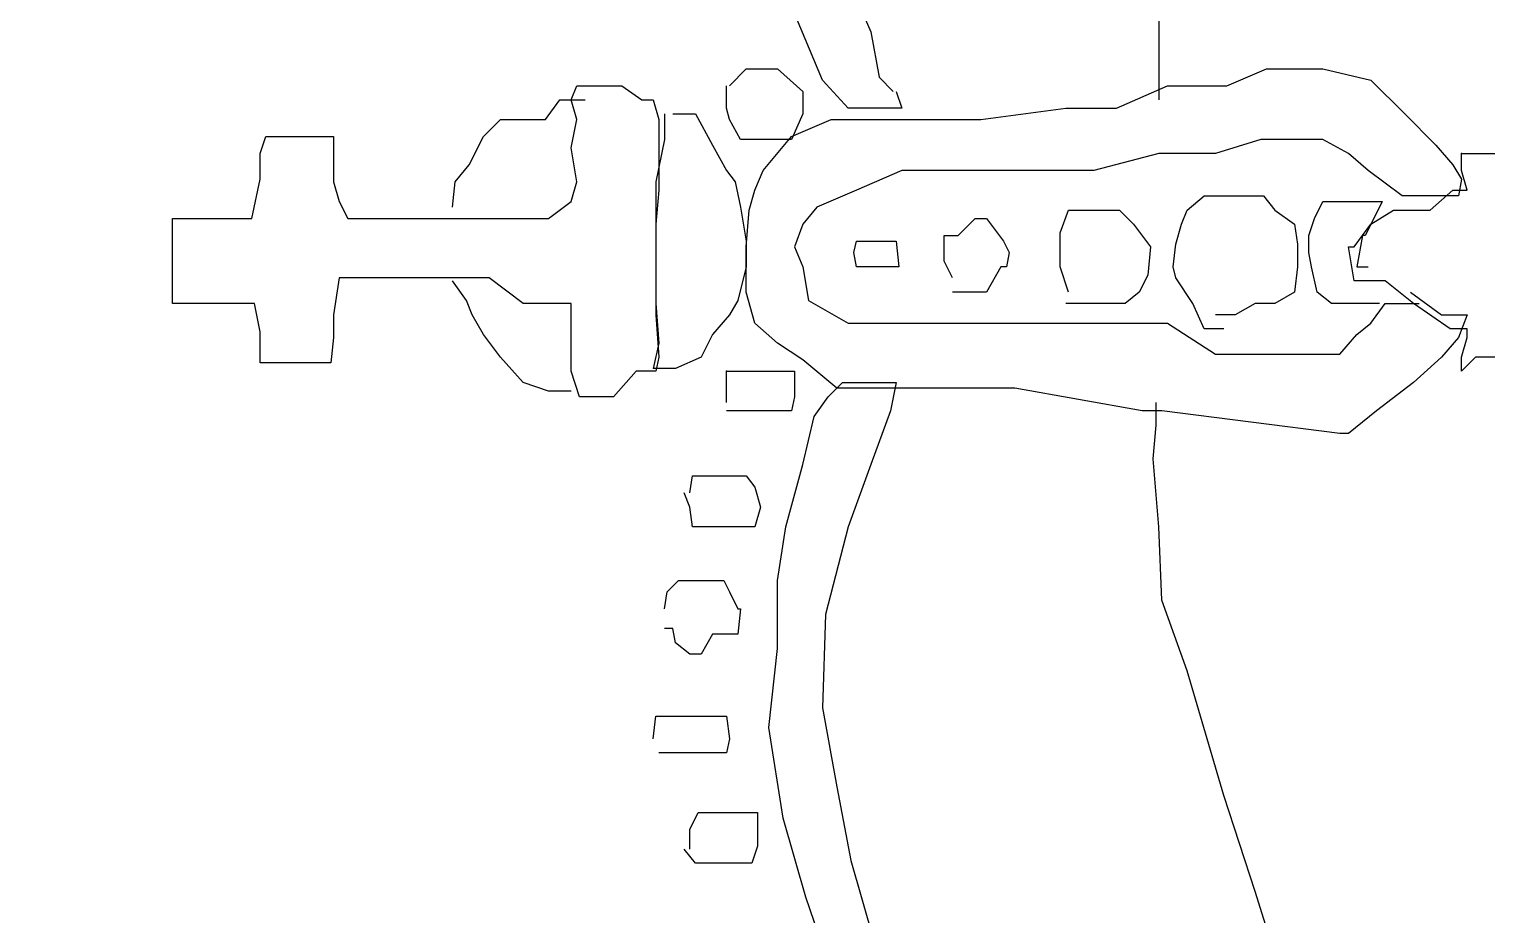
# Model space of a CAD drawing. Extents: x 747954 to 748544, y 4316381 to 4317408.
# Drawn here: x 747975.59 to 747980.75, y 4317239.84 to 4317242.97 of the extents above; entities that cross this region are included whole.
import ezdxf

# ---------------------------------------------------------------- set-up
doc = ezdxf.new("R2010")
doc.units = 0
doc.layers.get('0').update_dxf_attribs({"linetype": 'CONTINUOUS'})

msp = doc.modelspace()

# ---------------------------------------------------------------- linework, layer by layer
at = {"color": 0, "linetype": 'CONTINUOUS'}
for p, q in [((747978.4, 4317242.79), (747978.27, 4317243.1)), ((747978.4, 4317242.79), (747978.27, 4317243.1)), ((747978.51, 4317243.1), (747978.57, 4317242.96)), ((747978.51, 4317243.1), (747978.57, 4317242.96)), ((747979.59, 4317243.02), (747979.59, 4317242.87)), ((747979.59, 4317243.02), (747979.59, 4317242.87)), ((747978.57, 4317242.96), (747978.6, 4317242.8)), ((747978.57, 4317242.96), (747978.6, 4317242.8)), ((747979.59, 4317242.87), (747979.59, 4317242.72)), ((747979.59, 4317242.87), (747979.59, 4317242.72)), ((747978.07, 4317242.77), (747978.13, 4317242.83)), ((747978.07, 4317242.77), (747978.13, 4317242.83)), ((747978.13, 4317242.83), (747978.19, 4317242.83)), ((747978.13, 4317242.83), (747978.19, 4317242.83)), ((747978.19, 4317242.83), (747978.24, 4317242.83)), ((747978.19, 4317242.83), (747978.24, 4317242.83)), ((747978.24, 4317242.83), (747978.33, 4317242.75)), ((747978.24, 4317242.83), (747978.33, 4317242.75)), ((747978.49, 4317242.69), (747978.4, 4317242.79)), ((747978.49, 4317242.69), (747978.4, 4317242.79)), ((747978.6, 4317242.8), (747978.65, 4317242.75)), ((747978.6, 4317242.8), (747978.65, 4317242.75)), ((747979.83, 4317242.77), (747979.97, 4317242.83)), ((747979.83, 4317242.77), (747979.97, 4317242.83)), ((747979.97, 4317242.83), (747980.11, 4317242.83)), ((747979.97, 4317242.83), (747980.11, 4317242.83)), ((747980.11, 4317242.83), (747980.17, 4317242.83)), ((747980.11, 4317242.83), (747980.17, 4317242.83)), ((747980.17, 4317242.83), (747980.34, 4317242.79)), ((747980.17, 4317242.83), (747980.34, 4317242.79)), ((747980.34, 4317242.79), (747980.46, 4317242.67)), ((747980.34, 4317242.79), (747980.46, 4317242.67)), ((747977.51, 4317242.72), (747977.53, 4317242.77)), ((747977.51, 4317242.72), (747977.53, 4317242.77)), ((747977.53, 4317242.77), (747977.6, 4317242.77)), ((747977.53, 4317242.77), (747977.6, 4317242.77)), ((747977.6, 4317242.77), (747977.69, 4317242.77)), ((747977.6, 4317242.77), (747977.69, 4317242.77)), ((747977.69, 4317242.77), (747977.76, 4317242.72)), ((747977.69, 4317242.77), (747977.76, 4317242.72)), ((747978.06, 4317242.69), (747978.06, 4317242.77)), ((747978.06, 4317242.69), (747978.06, 4317242.77)), ((747978.33, 4317242.75), (747978.33, 4317242.67)), ((747978.33, 4317242.75), (747978.33, 4317242.67)), ((747978.66, 4317242.75), (747978.68, 4317242.69)), ((747978.66, 4317242.75), (747978.68, 4317242.69)), ((747979.44, 4317242.69), (747979.62, 4317242.77)), ((747979.44, 4317242.69), (747979.62, 4317242.77)), ((747979.62, 4317242.77), (747979.83, 4317242.77)), ((747979.62, 4317242.77), (747979.83, 4317242.77)), ((747977.42, 4317242.65), (747977.47, 4317242.72)), ((747977.42, 4317242.65), (747977.47, 4317242.72)), ((747977.47, 4317242.72), (747977.51, 4317242.72)), ((747977.47, 4317242.72), (747977.51, 4317242.72)), ((747977.51, 4317242.72), (747977.56, 4317242.72)), ((747977.53, 4317242.65), (747977.51, 4317242.72)), ((747977.51, 4317242.72), (747977.56, 4317242.72)), ((747977.53, 4317242.65), (747977.51, 4317242.72)), ((747977.76, 4317242.72), (747977.8, 4317242.72)), ((747977.76, 4317242.72), (747977.8, 4317242.72)), ((747977.8, 4317242.72), (747977.82, 4317242.65)), ((747977.8, 4317242.72), (747977.82, 4317242.65)), ((747978.07, 4317242.65), (747978.06, 4317242.69)), ((747978.07, 4317242.65), (747978.06, 4317242.69)), ((747978.55, 4317242.69), (747978.49, 4317242.69)), ((747978.55, 4317242.69), (747978.49, 4317242.69)), ((747978.64, 4317242.69), (747978.55, 4317242.69)), ((747978.64, 4317242.69), (747978.55, 4317242.69)), ((747978.68, 4317242.69), (747978.64, 4317242.69)), ((747978.68, 4317242.69), (747978.64, 4317242.69)), ((747978.96, 4317242.65), (747979.26, 4317242.69)), ((747978.96, 4317242.65), (747979.26, 4317242.69)), ((747979.26, 4317242.69), (747979.44, 4317242.69)), ((747979.26, 4317242.69), (747979.44, 4317242.69)), ((747977.2, 4317242.59), (747977.26, 4317242.65)), ((747977.2, 4317242.59), (747977.26, 4317242.65)), ((747977.26, 4317242.65), (747977.34, 4317242.65)), ((747977.26, 4317242.65), (747977.34, 4317242.65)), ((747977.34, 4317242.65), (747977.42, 4317242.65)), ((747977.34, 4317242.65), (747977.42, 4317242.65)), ((747977.51, 4317242.55), (747977.53, 4317242.65)), ((747977.51, 4317242.55), (747977.53, 4317242.65)), ((747977.82, 4317242.65), (747977.82, 4317242.56)), ((747977.82, 4317242.65), (747977.82, 4317242.56)), ((747977.84, 4317242.67), (747977.84, 4317242.58)), ((747977.84, 4317242.67), (747977.84, 4317242.58)), ((747977.87, 4317242.67), (747977.95, 4317242.67)), ((747977.87, 4317242.67), (747977.95, 4317242.67)), ((747977.95, 4317242.67), (747978.01, 4317242.56)), ((747977.95, 4317242.67), (747978.01, 4317242.56)), ((747978.11, 4317242.58), (747978.07, 4317242.65)), ((747978.11, 4317242.58), (747978.07, 4317242.65)), ((747978.33, 4317242.67), (747978.29, 4317242.58)), ((747978.33, 4317242.67), (747978.29, 4317242.58)), ((747978.29, 4317242.59), (747978.43, 4317242.65)), ((747978.29, 4317242.59), (747978.43, 4317242.65)), ((747978.43, 4317242.65), (747978.6, 4317242.65)), ((747978.43, 4317242.65), (747978.6, 4317242.65)), ((747978.6, 4317242.65), (747978.78, 4317242.65)), ((747978.6, 4317242.65), (747978.78, 4317242.65)), ((747978.78, 4317242.65), (747978.96, 4317242.65)), ((747978.78, 4317242.65), (747978.96, 4317242.65)), ((747980.46, 4317242.67), (747980.57, 4317242.56)), ((747980.46, 4317242.67), (747980.57, 4317242.56)), ((747976.41, 4317242.53), (747976.43, 4317242.59)), ((747976.41, 4317242.53), (747976.43, 4317242.59)), ((747976.43, 4317242.59), (747976.46, 4317242.59)), ((747976.43, 4317242.59), (747976.46, 4317242.59)), ((747976.46, 4317242.59), (747976.58, 4317242.59)), ((747976.46, 4317242.59), (747976.58, 4317242.59)), ((747976.58, 4317242.59), (747976.63, 4317242.59)), ((747976.58, 4317242.59), (747976.63, 4317242.59)), ((747976.63, 4317242.59), (747976.67, 4317242.59)), ((747976.63, 4317242.59), (747976.67, 4317242.59)), ((747976.67, 4317242.59), (747976.67, 4317242.49)), ((747976.67, 4317242.59), (747976.67, 4317242.49)), ((747977.15, 4317242.49), (747977.2, 4317242.59)), ((747977.15, 4317242.49), (747977.2, 4317242.59)), ((747977.84, 4317242.58), (747977.81, 4317242.43)), ((747977.84, 4317242.58), (747977.81, 4317242.43)), ((747978.16, 4317242.58), (747978.11, 4317242.58)), ((747978.16, 4317242.58), (747978.11, 4317242.58)), ((747978.24, 4317242.58), (747978.16, 4317242.58)), ((747978.24, 4317242.58), (747978.16, 4317242.58)), ((747978.19, 4317242.47), (747978.29, 4317242.59)), ((747978.19, 4317242.47), (747978.29, 4317242.59)), ((747978.29, 4317242.58), (747978.24, 4317242.58)), ((747978.29, 4317242.58), (747978.24, 4317242.58)), ((747979.95, 4317242.58), (747979.79, 4317242.53)), ((747979.95, 4317242.58), (747979.79, 4317242.53)), ((747980.09, 4317242.58), (747979.95, 4317242.58)), ((747980.09, 4317242.58), (747979.95, 4317242.58)), ((747980.17, 4317242.58), (747980.09, 4317242.58)), ((747980.17, 4317242.58), (747980.09, 4317242.58)), ((747980.26, 4317242.53), (747980.17, 4317242.58)), ((747980.26, 4317242.53), (747980.17, 4317242.58)), ((747976.41, 4317242.44), (747976.41, 4317242.53)), ((747976.41, 4317242.44), (747976.41, 4317242.53)), ((747977.53, 4317242.43), (747977.51, 4317242.55)), ((747977.53, 4317242.43), (747977.51, 4317242.55)), ((747977.82, 4317242.56), (747977.82, 4317242.4)), ((747977.82, 4317242.56), (747977.82, 4317242.4)), ((747978.01, 4317242.56), (747978.06, 4317242.47)), ((747978.01, 4317242.56), (747978.06, 4317242.47)), ((747979.59, 4317242.53), (747979.36, 4317242.47)), ((747979.59, 4317242.53), (747979.36, 4317242.47)), ((747979.79, 4317242.53), (747979.59, 4317242.53)), ((747979.79, 4317242.53), (747979.59, 4317242.53)), ((747980.33, 4317242.47), (747980.26, 4317242.53)), ((747980.33, 4317242.47), (747980.26, 4317242.53)), ((747980.57, 4317242.56), (747980.63, 4317242.49)), ((747980.57, 4317242.56), (747980.63, 4317242.49)), ((747980.66, 4317242.47), (747980.66, 4317242.53)), ((747980.66, 4317242.53), (747980.74, 4317242.53)), ((747980.66, 4317242.47), (747980.66, 4317242.53)), ((747980.66, 4317242.53), (747980.74, 4317242.53)), ((747980.74, 4317242.53), (747980.85, 4317242.53)), ((747980.74, 4317242.53), (747980.85, 4317242.53)), ((747976.67, 4317242.49), (747976.67, 4317242.43)), ((747976.67, 4317242.49), (747976.67, 4317242.43)), ((747977.1, 4317242.43), (747977.15, 4317242.49)), ((747977.1, 4317242.43), (747977.15, 4317242.49)), ((747980.63, 4317242.49), (747980.66, 4317242.44)), ((747980.63, 4317242.49), (747980.66, 4317242.44)), ((747976.38, 4317242.3), (747976.41, 4317242.44)), ((747976.38, 4317242.3), (747976.41, 4317242.44)), ((747976.67, 4317242.43), (747976.69, 4317242.36)), ((747976.67, 4317242.43), (747976.69, 4317242.36)), ((747977.09, 4317242.34), (747977.1, 4317242.43)), ((747977.09, 4317242.34), (747977.1, 4317242.43)), ((747977.51, 4317242.36), (747977.53, 4317242.43)), ((747977.51, 4317242.36), (747977.53, 4317242.43)), ((747977.81, 4317242.43), (747977.81, 4317242.2)), ((747977.81, 4317242.43), (747977.81, 4317242.2)), ((747978.06, 4317242.47), (747978.09, 4317242.43)), ((747978.06, 4317242.47), (747978.09, 4317242.43)), ((747978.09, 4317242.43), (747978.11, 4317242.34)), ((747978.09, 4317242.43), (747978.11, 4317242.34)), ((747978.16, 4317242.4), (747978.19, 4317242.47)), ((747978.16, 4317242.4), (747978.19, 4317242.47)), ((747978.68, 4317242.47), (747978.52, 4317242.4)), ((747978.68, 4317242.47), (747978.52, 4317242.4)), ((747978.9, 4317242.47), (747978.68, 4317242.47)), ((747978.9, 4317242.47), (747978.68, 4317242.47)), ((747979.16, 4317242.47), (747978.9, 4317242.47)), ((747979.16, 4317242.47), (747978.9, 4317242.47)), ((747979.36, 4317242.47), (747979.16, 4317242.47)), ((747979.36, 4317242.47), (747979.16, 4317242.47)), ((747980.45, 4317242.38), (747980.33, 4317242.47)), ((747980.45, 4317242.38), (747980.33, 4317242.47)), ((747980.66, 4317242.44), (747980.65, 4317242.38)), ((747980.66, 4317242.44), (747980.65, 4317242.38)), ((747980.68, 4317242.4), (747980.66, 4317242.47)), ((747980.68, 4317242.4), (747980.66, 4317242.47)), ((747977.82, 4317242.4), (747977.81, 4317242.28)), ((747977.82, 4317242.4), (747977.81, 4317242.28)), ((747978.14, 4317242.33), (747978.16, 4317242.4)), ((747978.14, 4317242.33), (747978.16, 4317242.4)), ((747978.52, 4317242.4), (747978.38, 4317242.34)), ((747978.52, 4317242.4), (747978.38, 4317242.34)), ((747979.69, 4317242.33), (747979.75, 4317242.38)), ((747979.69, 4317242.33), (747979.75, 4317242.38)), ((747979.75, 4317242.38), (747979.83, 4317242.38)), ((747979.75, 4317242.38), (747979.83, 4317242.38)), ((747979.83, 4317242.38), (747979.89, 4317242.38)), ((747979.83, 4317242.38), (747979.89, 4317242.38)), ((747979.89, 4317242.38), (747979.96, 4317242.38)), ((747979.89, 4317242.38), (747979.96, 4317242.38)), ((747979.96, 4317242.38), (747980, 4317242.33)), ((747979.96, 4317242.38), (747980, 4317242.33)), ((747980.52, 4317242.38), (747980.45, 4317242.38)), ((747980.52, 4317242.38), (747980.45, 4317242.38)), ((747980.58, 4317242.38), (747980.52, 4317242.38)), ((747980.58, 4317242.38), (747980.52, 4317242.38)), ((747980.55, 4317242.33), (747980.63, 4317242.4)), ((747980.55, 4317242.33), (747980.63, 4317242.4)), ((747980.65, 4317242.38), (747980.58, 4317242.38)), ((747980.65, 4317242.38), (747980.58, 4317242.38)), ((747980.63, 4317242.4), (747980.68, 4317242.4)), ((747980.63, 4317242.4), (747980.68, 4317242.4)), ((747976.69, 4317242.36), (747976.72, 4317242.3)), ((747976.69, 4317242.36), (747976.72, 4317242.3)), ((747977.43, 4317242.3), (747977.51, 4317242.36)), ((747977.43, 4317242.3), (747977.51, 4317242.36)), ((747978.11, 4317242.34), (747978.13, 4317242.22)), ((747978.11, 4317242.34), (747978.13, 4317242.22)), ((747978.13, 4317242.2), (747978.14, 4317242.33)), ((747978.13, 4317242.2), (747978.14, 4317242.33)), ((747978.38, 4317242.34), (747978.33, 4317242.28)), ((747978.38, 4317242.34), (747978.33, 4317242.28)), ((747979.24, 4317242.25), (747979.27, 4317242.33)), ((747979.24, 4317242.25), (747979.27, 4317242.33)), ((747979.27, 4317242.33), (747979.32, 4317242.33)), ((747979.27, 4317242.33), (747979.32, 4317242.33)), ((747979.32, 4317242.33), (747979.39, 4317242.33)), ((747979.32, 4317242.33), (747979.39, 4317242.33)), ((747979.39, 4317242.33), (747979.45, 4317242.33)), ((747979.39, 4317242.33), (747979.45, 4317242.33)), ((747979.45, 4317242.33), (747979.5, 4317242.28)), ((747979.45, 4317242.33), (747979.5, 4317242.28)), ((747979.67, 4317242.28), (747979.69, 4317242.33)), ((747979.67, 4317242.28), (747979.69, 4317242.33)), ((747980, 4317242.33), (747980.07, 4317242.28)), ((747980, 4317242.33), (747980.07, 4317242.28)), ((747980.14, 4317242.3), (747980.17, 4317242.36)), ((747980.14, 4317242.3), (747980.17, 4317242.36)), ((747980.17, 4317242.36), (747980.2, 4317242.36)), ((747980.17, 4317242.36), (747980.2, 4317242.36)), ((747980.2, 4317242.36), (747980.26, 4317242.36)), ((747980.2, 4317242.36), (747980.26, 4317242.36)), ((747980.26, 4317242.36), (747980.32, 4317242.36)), ((747980.26, 4317242.36), (747980.32, 4317242.36)), ((747980.32, 4317242.36), (747980.37, 4317242.36)), ((747980.32, 4317242.36), (747980.37, 4317242.36)), ((747980.34, 4317242.28), (747980.42, 4317242.33)), ((747980.34, 4317242.28), (747980.42, 4317242.33)), ((747980.38, 4317242.36), (747980.35, 4317242.3)), ((747980.38, 4317242.36), (747980.35, 4317242.3)), ((747980.37, 4317242.36), (747980.38, 4317242.36)), ((747980.37, 4317242.36), (747980.38, 4317242.36)), ((747980.42, 4317242.33), (747980.48, 4317242.33)), ((747980.42, 4317242.33), (747980.48, 4317242.33)), ((747980.48, 4317242.33), (747980.55, 4317242.33)), ((747980.48, 4317242.33), (747980.55, 4317242.33)), ((747976.1, 4317242.24), (747976.1, 4317242.3)), ((747976.1, 4317242.3), (747976.16, 4317242.3)), ((747976.1, 4317242.24), (747976.1, 4317242.3)), ((747976.1, 4317242.3), (747976.16, 4317242.3)), ((747976.16, 4317242.3), (747976.26, 4317242.3)), ((747976.16, 4317242.3), (747976.26, 4317242.3)), ((747976.26, 4317242.3), (747976.36, 4317242.3)), ((747976.26, 4317242.3), (747976.36, 4317242.3)), ((747976.36, 4317242.3), (747976.38, 4317242.3)), ((747976.36, 4317242.3), (747976.38, 4317242.3)), ((747976.72, 4317242.3), (747976.87, 4317242.3)), ((747976.72, 4317242.3), (747976.87, 4317242.3)), ((747976.87, 4317242.3), (747976.99, 4317242.3)), ((747976.87, 4317242.3), (747976.99, 4317242.3)), ((747976.99, 4317242.3), (747977.16, 4317242.3)), ((747976.99, 4317242.3), (747977.16, 4317242.3)), ((747977.16, 4317242.3), (747977.26, 4317242.3)), ((747977.16, 4317242.3), (747977.26, 4317242.3)), ((747977.26, 4317242.3), (747977.35, 4317242.3)), ((747977.26, 4317242.3), (747977.35, 4317242.3)), ((747977.35, 4317242.3), (747977.43, 4317242.3)), ((747977.35, 4317242.3), (747977.43, 4317242.3)), ((747977.81, 4317242.28), (747977.81, 4317242)), ((747977.81, 4317242.28), (747977.81, 4317242)), ((747978.33, 4317242.28), (747978.3, 4317242.2)), ((747978.33, 4317242.28), (747978.3, 4317242.2)), ((747978.88, 4317242.24), (747978.94, 4317242.3)), ((747978.88, 4317242.24), (747978.94, 4317242.3)), ((747978.94, 4317242.3), (747978.98, 4317242.3)), ((747978.94, 4317242.3), (747978.98, 4317242.3)), ((747978.98, 4317242.3), (747979.04, 4317242.22)), ((747978.98, 4317242.3), (747979.04, 4317242.22)), ((747979.5, 4317242.28), (747979.56, 4317242.2)), ((747979.5, 4317242.28), (747979.56, 4317242.2)), ((747979.65, 4317242.21), (747979.67, 4317242.28)), ((747979.65, 4317242.21), (747979.67, 4317242.28)), ((747980.07, 4317242.28), (747980.08, 4317242.21)), ((747980.07, 4317242.28), (747980.08, 4317242.21)), ((747980.12, 4317242.24), (747980.14, 4317242.3)), ((747980.12, 4317242.24), (747980.14, 4317242.3)), ((747980.28, 4317242.2), (747980.34, 4317242.28)), ((747980.28, 4317242.2), (747980.34, 4317242.28)), ((747980.35, 4317242.3), (747980.32, 4317242.24)), ((747980.35, 4317242.3), (747980.32, 4317242.24)), ((747976.1, 4317242), (747976.1, 4317242.24)), ((747976.1, 4317242), (747976.1, 4317242.24)), ((747978.13, 4317242.22), (747978.13, 4317242.13)), ((747978.13, 4317242.22), (747978.13, 4317242.13)), ((747978.51, 4317242.18), (747978.52, 4317242.22)), ((747978.51, 4317242.18), (747978.52, 4317242.22)), ((747978.52, 4317242.22), (747978.58, 4317242.22)), ((747978.52, 4317242.22), (747978.58, 4317242.22)), ((747978.58, 4317242.22), (747978.63, 4317242.22)), ((747978.58, 4317242.22), (747978.63, 4317242.22)), ((747978.63, 4317242.22), (747978.66, 4317242.22)), ((747978.63, 4317242.22), (747978.66, 4317242.22)), ((747978.66, 4317242.22), (747978.67, 4317242.13)), ((747978.66, 4317242.22), (747978.67, 4317242.13)), ((747978.83, 4317242.15), (747978.83, 4317242.24)), ((747978.83, 4317242.24), (747978.88, 4317242.24)), ((747978.83, 4317242.15), (747978.83, 4317242.24)), ((747978.83, 4317242.24), (747978.88, 4317242.24)), ((747979.04, 4317242.22), (747979.06, 4317242.18)), ((747979.04, 4317242.22), (747979.06, 4317242.18)), ((747979.24, 4317242.2), (747979.24, 4317242.25)), ((747979.24, 4317242.2), (747979.24, 4317242.25)), ((747980.12, 4317242.18), (747980.12, 4317242.24)), ((747980.12, 4317242.18), (747980.12, 4317242.24)), ((747980.31, 4317242.24), (747980.29, 4317242.13)), ((747980.31, 4317242.24), (747980.29, 4317242.13)), ((747980.32, 4317242.24), (747980.31, 4317242.24)), ((747980.32, 4317242.24), (747980.31, 4317242.24)), ((747977.81, 4317242.2), (747977.81, 4317241.96)), ((747977.81, 4317242.2), (747977.81, 4317241.96)), ((747978.13, 4317242.04), (747978.13, 4317242.2)), ((747978.13, 4317242.04), (747978.13, 4317242.2)), ((747978.3, 4317242.2), (747978.33, 4317242.13)), ((747978.3, 4317242.2), (747978.33, 4317242.13)), ((747978.52, 4317242.13), (747978.51, 4317242.18)), ((747978.52, 4317242.13), (747978.51, 4317242.18)), ((747979.06, 4317242.18), (747979.05, 4317242.13)), ((747979.06, 4317242.18), (747979.05, 4317242.13)), ((747979.24, 4317242.13), (747979.24, 4317242.2)), ((747979.24, 4317242.13), (747979.24, 4317242.2)), ((747979.56, 4317242.2), (747979.55, 4317242.1)), ((747979.56, 4317242.2), (747979.55, 4317242.1)), ((747979.64, 4317242.13), (747979.65, 4317242.21)), ((747979.64, 4317242.13), (747979.65, 4317242.21)), ((747980.08, 4317242.21), (747980.08, 4317242.13)), ((747980.08, 4317242.21), (747980.08, 4317242.13)), ((747980.13, 4317242.13), (747980.12, 4317242.18)), ((747980.13, 4317242.13), (747980.12, 4317242.18)), ((747980.28, 4317242.08), (747980.26, 4317242.2)), ((747980.26, 4317242.2), (747980.28, 4317242.2)), ((747980.28, 4317242.08), (747980.26, 4317242.2)), ((747980.26, 4317242.2), (747980.28, 4317242.2)), ((747978.13, 4317242.13), (747978.1, 4317242.01)), ((747978.13, 4317242.13), (747978.1, 4317242.01)), ((747978.33, 4317242.13), (747978.35, 4317242.01)), ((747978.33, 4317242.13), (747978.35, 4317242.01)), ((747978.54, 4317242.13), (747978.52, 4317242.13)), ((747978.54, 4317242.13), (747978.52, 4317242.13)), ((747978.58, 4317242.13), (747978.54, 4317242.13)), ((747978.58, 4317242.13), (747978.54, 4317242.13)), ((747978.6, 4317242.13), (747978.58, 4317242.13)), ((747978.6, 4317242.13), (747978.58, 4317242.13)), ((747978.65, 4317242.13), (747978.6, 4317242.13)), ((747978.65, 4317242.13), (747978.6, 4317242.13)), ((747978.67, 4317242.13), (747978.65, 4317242.13)), ((747978.67, 4317242.13), (747978.65, 4317242.13)), ((747978.86, 4317242.09), (747978.83, 4317242.15)), ((747978.86, 4317242.09), (747978.83, 4317242.15)), ((747979.03, 4317242.13), (747978.98, 4317242.04)), ((747979.03, 4317242.13), (747978.98, 4317242.04)), ((747979.05, 4317242.13), (747979.03, 4317242.13)), ((747979.05, 4317242.13), (747979.03, 4317242.13)), ((747979.27, 4317242.04), (747979.24, 4317242.13)), ((747979.27, 4317242.04), (747979.24, 4317242.13)), ((747979.65, 4317242.09), (747979.64, 4317242.13)), ((747979.65, 4317242.09), (747979.64, 4317242.13)), ((747980.08, 4317242.13), (747980.07, 4317242.04)), ((747980.08, 4317242.13), (747980.07, 4317242.04)), ((747980.15, 4317242.04), (747980.13, 4317242.13)), ((747980.15, 4317242.04), (747980.13, 4317242.13)), ((747980.29, 4317242.13), (747980.33, 4317242.13)), ((747980.29, 4317242.13), (747980.33, 4317242.13)), ((747976.69, 4317242.09), (747976.67, 4317241.96)), ((747976.69, 4317242.09), (747976.67, 4317241.96)), ((747976.79, 4317242.09), (747976.69, 4317242.09)), ((747976.79, 4317242.09), (747976.69, 4317242.09)), ((747976.87, 4317242.09), (747976.79, 4317242.09)), ((747976.87, 4317242.09), (747976.79, 4317242.09)), ((747977.06, 4317242.09), (747976.87, 4317242.09)), ((747977.06, 4317242.09), (747976.87, 4317242.09)), ((747977.22, 4317242.09), (747977.06, 4317242.09)), ((747977.22, 4317242.09), (747977.06, 4317242.09)), ((747977.14, 4317242.01), (747977.09, 4317242.08)), ((747977.14, 4317242.01), (747977.09, 4317242.08)), ((747977.34, 4317242), (747977.22, 4317242.09)), ((747977.34, 4317242), (747977.22, 4317242.09)), ((747979.55, 4317242.1), (747979.52, 4317242.04)), ((747979.55, 4317242.1), (747979.52, 4317242.04)), ((747979.71, 4317242), (747979.65, 4317242.09)), ((747979.71, 4317242), (747979.65, 4317242.09)), ((747980.32, 4317242.08), (747980.28, 4317242.08)), ((747980.32, 4317242.08), (747980.28, 4317242.08)), ((747980.39, 4317242.08), (747980.32, 4317242.08)), ((747980.39, 4317242.08), (747980.32, 4317242.08)), ((747980.49, 4317242), (747980.39, 4317242.08)), ((747980.49, 4317242), (747980.39, 4317242.08)), ((747978.16, 4317241.93), (747978.13, 4317242.04)), ((747978.16, 4317241.93), (747978.13, 4317242.04)), ((747978.88, 4317242.04), (747978.86, 4317242.04)), ((747978.88, 4317242.04), (747978.86, 4317242.04)), ((747978.92, 4317242.04), (747978.88, 4317242.04)), ((747978.92, 4317242.04), (747978.88, 4317242.04)), ((747978.98, 4317242.04), (747978.92, 4317242.04)), ((747978.98, 4317242.04), (747978.92, 4317242.04)), ((747979.52, 4317242.04), (747979.47, 4317242)), ((747979.52, 4317242.04), (747979.47, 4317242)), ((747980.07, 4317242.04), (747980, 4317242)), ((747980.07, 4317242.04), (747980, 4317242)), ((747980.2, 4317242), (747980.15, 4317242.04)), ((747980.2, 4317242), (747980.15, 4317242.04)), ((747980.48, 4317242.04), (747980.59, 4317241.96)), ((747980.48, 4317242.04), (747980.59, 4317241.96)), ((747976.17, 4317242), (747976.1, 4317242)), ((747976.17, 4317242), (747976.1, 4317242)), ((747976.24, 4317242), (747976.17, 4317242)), ((747976.24, 4317242), (747976.17, 4317242)), ((747976.38, 4317242), (747976.24, 4317242)), ((747976.38, 4317242), (747976.24, 4317242)), ((747976.39, 4317242), (747976.38, 4317242)), ((747976.39, 4317242), (747976.38, 4317242)), ((747976.41, 4317241.9), (747976.39, 4317242)), ((747976.41, 4317241.9), (747976.39, 4317242)), ((747977.16, 4317241.96), (747977.14, 4317242.01)), ((747977.16, 4317241.96), (747977.14, 4317242.01)), ((747977.48, 4317242), (747977.34, 4317242)), ((747977.48, 4317242), (747977.34, 4317242)), ((747977.51, 4317242), (747977.48, 4317242)), ((747977.51, 4317242), (747977.48, 4317242)), ((747977.51, 4317241.93), (747977.51, 4317242)), ((747977.51, 4317241.93), (747977.51, 4317242)), ((747977.81, 4317242), (747977.82, 4317241.86)), ((747977.81, 4317242), (747977.82, 4317241.86)), ((747978.1, 4317242.01), (747978.07, 4317241.96)), ((747978.1, 4317242.01), (747978.07, 4317241.96)), ((747978.35, 4317242.01), (747978.49, 4317241.93)), ((747978.35, 4317242.01), (747978.49, 4317241.93)), ((747979.32, 4317242), (747979.26, 4317242)), ((747979.32, 4317242), (747979.26, 4317242)), ((747979.35, 4317242), (747979.32, 4317242)), ((747979.35, 4317242), (747979.32, 4317242)), ((747979.39, 4317242), (747979.35, 4317242)), ((747979.39, 4317242), (747979.35, 4317242)), ((747979.47, 4317242), (747979.39, 4317242)), ((747979.47, 4317242), (747979.39, 4317242)), ((747979.75, 4317241.91), (747979.71, 4317242)), ((747979.75, 4317241.91), (747979.71, 4317242)), ((747979.93, 4317242), (747979.86, 4317241.96)), ((747979.93, 4317242), (747979.86, 4317241.96)), ((747980, 4317242), (747979.93, 4317242)), ((747980, 4317242), (747979.93, 4317242)), ((747980.25, 4317242), (747980.2, 4317242)), ((747980.25, 4317242), (747980.2, 4317242)), ((747980.33, 4317242), (747980.25, 4317242)), ((747980.33, 4317242), (747980.25, 4317242)), ((747980.37, 4317242), (747980.33, 4317242)), ((747980.37, 4317242), (747980.33, 4317242)), ((747980.34, 4317241.93), (747980.39, 4317242)), ((747980.34, 4317241.93), (747980.39, 4317242)), ((747980.39, 4317242), (747980.46, 4317242)), ((747980.39, 4317242), (747980.46, 4317242)), ((747980.46, 4317242), (747980.51, 4317242)), ((747980.46, 4317242), (747980.51, 4317242)), ((747980.62, 4317241.91), (747980.49, 4317242)), ((747980.62, 4317241.91), (747980.49, 4317242)), ((747976.67, 4317241.96), (747976.67, 4317241.88)), ((747976.67, 4317241.96), (747976.67, 4317241.88)), ((747977.2, 4317241.89), (747977.16, 4317241.96)), ((747977.2, 4317241.89), (747977.16, 4317241.96)), ((747977.51, 4317241.86), (747977.51, 4317241.93)), ((747977.51, 4317241.86), (747977.51, 4317241.93)), ((747977.81, 4317241.96), (747977.82, 4317241.81)), ((747977.81, 4317241.96), (747977.82, 4317241.81)), ((747978.07, 4317241.96), (747978.01, 4317241.89)), ((747978.07, 4317241.96), (747978.01, 4317241.89)), ((747978.24, 4317241.86), (747978.16, 4317241.93)), ((747978.24, 4317241.86), (747978.16, 4317241.93)), ((747978.49, 4317241.93), (747978.68, 4317241.93)), ((747978.49, 4317241.93), (747978.68, 4317241.93)), ((747978.68, 4317241.93), (747978.9, 4317241.93)), ((747978.68, 4317241.93), (747978.9, 4317241.93)), ((747978.9, 4317241.93), (747979.08, 4317241.93)), ((747978.9, 4317241.93), (747979.08, 4317241.93)), ((747979.08, 4317241.93), (747979.29, 4317241.93)), ((747979.08, 4317241.93), (747979.29, 4317241.93)), ((747979.29, 4317241.93), (747979.45, 4317241.93)), ((747979.29, 4317241.93), (747979.45, 4317241.93)), ((747979.45, 4317241.93), (747979.62, 4317241.93)), ((747979.45, 4317241.93), (747979.62, 4317241.93)), ((747979.62, 4317241.93), (747979.79, 4317241.82)), ((747979.62, 4317241.93), (747979.79, 4317241.82)), ((747979.82, 4317241.91), (747979.75, 4317241.91)), ((747979.82, 4317241.91), (747979.75, 4317241.91)), ((747979.86, 4317241.96), (747979.79, 4317241.96)), ((747979.86, 4317241.96), (747979.79, 4317241.96)), ((747980.29, 4317241.89), (747980.34, 4317241.93)), ((747980.29, 4317241.89), (747980.34, 4317241.93)), ((747980.59, 4317241.96), (747980.68, 4317241.96)), ((747980.59, 4317241.96), (747980.68, 4317241.96)), ((747980.68, 4317241.91), (747980.62, 4317241.91)), ((747980.68, 4317241.91), (747980.62, 4317241.91)), ((747980.68, 4317241.96), (747980.65, 4317241.88)), ((747980.68, 4317241.96), (747980.65, 4317241.88)), ((747980.68, 4317241.88), (747980.68, 4317241.91)), ((747980.68, 4317241.88), (747980.68, 4317241.91)), ((747976.41, 4317241.79), (747976.41, 4317241.9)), ((747976.41, 4317241.79), (747976.41, 4317241.9)), ((747976.67, 4317241.88), (747976.66, 4317241.79)), ((747976.67, 4317241.88), (747976.66, 4317241.79)), ((747977.26, 4317241.81), (747977.2, 4317241.89)), ((747977.26, 4317241.81), (747977.2, 4317241.89)), ((747977.51, 4317241.76), (747977.51, 4317241.86)), ((747977.51, 4317241.76), (747977.51, 4317241.86)), ((747977.82, 4317241.86), (747977.8, 4317241.77)), ((747977.82, 4317241.86), (747977.8, 4317241.77)), ((747978.01, 4317241.89), (747977.97, 4317241.81)), ((747978.01, 4317241.89), (747977.97, 4317241.81)), ((747978.33, 4317241.8), (747978.24, 4317241.86)), ((747978.33, 4317241.8), (747978.24, 4317241.86)), ((747980.23, 4317241.82), (747980.29, 4317241.89)), ((747980.23, 4317241.82), (747980.29, 4317241.89)), ((747980.65, 4317241.88), (747980.59, 4317241.81)), ((747980.65, 4317241.88), (747980.59, 4317241.81)), ((747980.66, 4317241.81), (747980.68, 4317241.88)), ((747980.66, 4317241.81), (747980.68, 4317241.88)), ((747977.34, 4317241.72), (747977.26, 4317241.81)), ((747977.34, 4317241.72), (747977.26, 4317241.81)), ((747977.82, 4317241.81), (747977.81, 4317241.76)), ((747977.82, 4317241.81), (747977.81, 4317241.76)), ((747977.97, 4317241.81), (747977.88, 4317241.77)), ((747977.97, 4317241.81), (747977.88, 4317241.77)), ((747979.79, 4317241.82), (747979.93, 4317241.82)), ((747979.79, 4317241.82), (747979.93, 4317241.82)), ((747979.93, 4317241.82), (747980.02, 4317241.82)), ((747979.93, 4317241.82), (747980.02, 4317241.82)), ((747980.02, 4317241.82), (747980.11, 4317241.82)), ((747980.02, 4317241.82), (747980.11, 4317241.82)), ((747980.11, 4317241.82), (747980.15, 4317241.82)), ((747980.11, 4317241.82), (747980.15, 4317241.82)), ((747980.15, 4317241.82), (747980.23, 4317241.82)), ((747980.15, 4317241.82), (747980.23, 4317241.82)), ((747980.59, 4317241.81), (747980.49, 4317241.72)), ((747980.59, 4317241.81), (747980.49, 4317241.72)), ((747980.71, 4317241.81), (747980.66, 4317241.76)), ((747980.66, 4317241.76), (747980.66, 4317241.81)), ((747980.71, 4317241.81), (747980.66, 4317241.76)), ((747980.66, 4317241.76), (747980.66, 4317241.81)), ((747980.82, 4317241.81), (747980.71, 4317241.81)), ((747980.82, 4317241.81), (747980.71, 4317241.81)), ((747976.46, 4317241.79), (747976.41, 4317241.79)), ((747976.46, 4317241.79), (747976.41, 4317241.79)), ((747976.56, 4317241.79), (747976.46, 4317241.79)), ((747976.56, 4317241.79), (747976.46, 4317241.79)), ((747976.66, 4317241.79), (747976.56, 4317241.79)), ((747976.66, 4317241.79), (747976.56, 4317241.79)), ((747977.54, 4317241.67), (747977.51, 4317241.76)), ((747977.54, 4317241.67), (747977.51, 4317241.76)), ((747977.74, 4317241.76), (747977.66, 4317241.67)), ((747977.74, 4317241.76), (747977.66, 4317241.67)), ((747977.8, 4317241.76), (747977.74, 4317241.76)), ((747977.8, 4317241.76), (747977.74, 4317241.76)), ((747977.82, 4317241.77), (747977.8, 4317241.77)), ((747977.82, 4317241.77), (747977.8, 4317241.77)), ((747977.81, 4317241.76), (747977.8, 4317241.76)), ((747977.81, 4317241.76), (747977.8, 4317241.76)), ((747977.88, 4317241.77), (747977.82, 4317241.77)), ((747977.88, 4317241.77), (747977.82, 4317241.77)), ((747978.06, 4317241.65), (747978.06, 4317241.76)), ((747978.06, 4317241.76), (747978.11, 4317241.76)), ((747978.06, 4317241.65), (747978.06, 4317241.76)), ((747978.06, 4317241.76), (747978.11, 4317241.76)), ((747978.11, 4317241.76), (747978.17, 4317241.76)), ((747978.11, 4317241.76), (747978.17, 4317241.76)), ((747978.17, 4317241.76), (747978.24, 4317241.76)), ((747978.17, 4317241.76), (747978.24, 4317241.76)), ((747978.24, 4317241.76), (747978.29, 4317241.76)), ((747978.24, 4317241.76), (747978.29, 4317241.76)), ((747978.29, 4317241.76), (747978.3, 4317241.76)), ((747978.29, 4317241.76), (747978.3, 4317241.76)), ((747978.3, 4317241.76), (747978.3, 4317241.67)), ((747978.3, 4317241.76), (747978.3, 4317241.67)), ((747978.45, 4317241.7), (747978.33, 4317241.8)), ((747978.45, 4317241.7), (747978.33, 4317241.8)), ((747977.43, 4317241.69), (747977.34, 4317241.72)), ((747977.43, 4317241.69), (747977.34, 4317241.72)), ((747978.42, 4317241.67), (747978.47, 4317241.72)), ((747978.42, 4317241.67), (747978.47, 4317241.72)), ((747978.47, 4317241.72), (747978.55, 4317241.72)), ((747978.47, 4317241.72), (747978.55, 4317241.72)), ((747978.55, 4317241.72), (747978.6, 4317241.72)), ((747978.55, 4317241.72), (747978.6, 4317241.72)), ((747978.6, 4317241.72), (747978.66, 4317241.72)), ((747978.6, 4317241.72), (747978.66, 4317241.72)), ((747978.66, 4317241.72), (747978.64, 4317241.62)), ((747978.66, 4317241.72), (747978.64, 4317241.62)), ((747980.49, 4317241.72), (747980.36, 4317241.62)), ((747980.49, 4317241.72), (747980.36, 4317241.62)), ((747977.51, 4317241.69), (747977.43, 4317241.69)), ((747977.51, 4317241.69), (747977.43, 4317241.69)), ((747977.59, 4317241.67), (747977.54, 4317241.67)), ((747977.59, 4317241.67), (747977.54, 4317241.67)), ((747977.66, 4317241.67), (747977.59, 4317241.67)), ((747977.66, 4317241.67), (747977.59, 4317241.67)), ((747978.3, 4317241.67), (747978.29, 4317241.62)), ((747978.3, 4317241.67), (747978.29, 4317241.62)), ((747978.37, 4317241.6), (747978.42, 4317241.67)), ((747978.37, 4317241.6), (747978.42, 4317241.67)), ((747978.58, 4317241.7), (747978.45, 4317241.7)), ((747978.58, 4317241.7), (747978.45, 4317241.7)), ((747978.7, 4317241.7), (747978.58, 4317241.7)), ((747978.7, 4317241.7), (747978.58, 4317241.7)), ((747978.83, 4317241.7), (747978.7, 4317241.7)), ((747978.83, 4317241.7), (747978.7, 4317241.7)), ((747979.08, 4317241.7), (747978.83, 4317241.7)), ((747979.08, 4317241.7), (747978.83, 4317241.7)), ((747979.53, 4317241.62), (747979.08, 4317241.7)), ((747979.53, 4317241.62), (747979.08, 4317241.7)), ((747978.1, 4317241.62), (747978.06, 4317241.62)), ((747978.1, 4317241.62), (747978.06, 4317241.62)), ((747978.16, 4317241.62), (747978.1, 4317241.62)), ((747978.16, 4317241.62), (747978.1, 4317241.62)), ((747978.19, 4317241.62), (747978.16, 4317241.62)), ((747978.19, 4317241.62), (747978.16, 4317241.62)), ((747978.24, 4317241.62), (747978.19, 4317241.62)), ((747978.24, 4317241.62), (747978.19, 4317241.62)), ((747978.29, 4317241.62), (747978.24, 4317241.62)), ((747978.29, 4317241.62), (747978.24, 4317241.62)), ((747978.33, 4317241.43), (747978.37, 4317241.6)), ((747978.33, 4317241.43), (747978.37, 4317241.6)), ((747978.64, 4317241.62), (747978.57, 4317241.43)), ((747978.64, 4317241.62), (747978.57, 4317241.43)), ((747979.6, 4317241.62), (747979.53, 4317241.62)), ((747979.6, 4317241.62), (747979.53, 4317241.62)), ((747979.58, 4317241.57), (747979.58, 4317241.65)), ((747979.58, 4317241.57), (747979.58, 4317241.65)), ((747980.23, 4317241.54), (747979.6, 4317241.62)), ((747980.23, 4317241.54), (747979.6, 4317241.62)), ((747980.36, 4317241.62), (747980.26, 4317241.54)), ((747980.36, 4317241.62), (747980.26, 4317241.54)), ((747979.57, 4317241.45), (747979.58, 4317241.57)), ((747979.57, 4317241.45), (747979.58, 4317241.57)), ((747980.26, 4317241.54), (747980.23, 4317241.54)), ((747980.26, 4317241.54), (747980.23, 4317241.54)), ((747979.59, 4317241.21), (747979.57, 4317241.45)), ((747979.59, 4317241.21), (747979.57, 4317241.45)), ((747978.27, 4317241.21), (747978.33, 4317241.43)), ((747978.27, 4317241.21), (747978.33, 4317241.43)), ((747978.57, 4317241.43), (747978.49, 4317241.21)), ((747978.57, 4317241.43), (747978.49, 4317241.21)), ((747977.93, 4317241.33), (747977.94, 4317241.39)), ((747977.93, 4317241.33), (747977.94, 4317241.39)), ((747977.94, 4317241.39), (747978, 4317241.39)), ((747977.94, 4317241.39), (747978, 4317241.39)), ((747978, 4317241.39), (747978.06, 4317241.39)), ((747978, 4317241.39), (747978.06, 4317241.39)), ((747978.06, 4317241.39), (747978.13, 4317241.39)), ((747978.06, 4317241.39), (747978.13, 4317241.39)), ((747978.13, 4317241.39), (747978.16, 4317241.35)), ((747978.13, 4317241.39), (747978.16, 4317241.35)), ((747978.16, 4317241.35), (747978.18, 4317241.28)), ((747978.16, 4317241.35), (747978.18, 4317241.28)), ((747977.93, 4317241.28), (747977.91, 4317241.33)), ((747977.93, 4317241.28), (747977.91, 4317241.33)), ((747977.94, 4317241.21), (747977.93, 4317241.28)), ((747977.94, 4317241.21), (747977.93, 4317241.28)), ((747978.18, 4317241.28), (747978.16, 4317241.21)), ((747978.18, 4317241.28), (747978.16, 4317241.21)), ((747977.98, 4317241.21), (747977.94, 4317241.21)), ((747977.98, 4317241.21), (747977.94, 4317241.21)), ((747978.05, 4317241.21), (747977.98, 4317241.21)), ((747978.05, 4317241.21), (747977.98, 4317241.21)), ((747978.09, 4317241.21), (747978.05, 4317241.21)), ((747978.09, 4317241.21), (747978.05, 4317241.21)), ((747978.16, 4317241.21), (747978.09, 4317241.21)), ((747978.16, 4317241.21), (747978.09, 4317241.21)), ((747978.24, 4317241.02), (747978.27, 4317241.21)), ((747978.24, 4317241.02), (747978.27, 4317241.21)), ((747978.49, 4317241.21), (747978.41, 4317240.9)), ((747978.49, 4317241.21), (747978.41, 4317240.9)), ((747979.6, 4317240.95), (747979.59, 4317241.21)), ((747979.6, 4317240.95), (747979.59, 4317241.21)), ((747977.85, 4317240.98), (747977.89, 4317241.02)), ((747977.85, 4317240.98), (747977.89, 4317241.02)), ((747977.89, 4317241.02), (747977.96, 4317241.02)), ((747977.89, 4317241.02), (747977.96, 4317241.02)), ((747977.96, 4317241.02), (747978, 4317241.02)), ((747977.96, 4317241.02), (747978, 4317241.02)), ((747978, 4317241.02), (747978.05, 4317241.02)), ((747978, 4317241.02), (747978.05, 4317241.02)), ((747978.05, 4317241.02), (747978.07, 4317240.98)), ((747978.05, 4317241.02), (747978.07, 4317240.98)), ((747978.24, 4317240.78), (747978.24, 4317241.02)), ((747978.24, 4317240.78), (747978.24, 4317241.02)), ((747977.84, 4317240.92), (747977.85, 4317240.98)), ((747977.84, 4317240.92), (747977.85, 4317240.98)), ((747978.07, 4317240.98), (747978.1, 4317240.92)), ((747978.07, 4317240.98), (747978.1, 4317240.92)), ((747979.69, 4317240.7), (747979.6, 4317240.95)), ((747979.69, 4317240.7), (747979.6, 4317240.95)), ((747978.1, 4317240.92), (747978.11, 4317240.92)), ((747978.11, 4317240.92), (747978.1, 4317240.83)), ((747978.1, 4317240.92), (747978.11, 4317240.92)), ((747978.11, 4317240.92), (747978.1, 4317240.83)), ((747978.41, 4317240.9), (747978.4, 4317240.57)), ((747978.41, 4317240.9), (747978.4, 4317240.57)), ((747977.87, 4317240.85), (747977.84, 4317240.85)), ((747977.87, 4317240.85), (747977.84, 4317240.85)), ((747977.88, 4317240.8), (747977.87, 4317240.85)), ((747977.88, 4317240.8), (747977.87, 4317240.85)), ((747978.01, 4317240.83), (747977.97, 4317240.76)), ((747978.01, 4317240.83), (747977.97, 4317240.76)), ((747978.07, 4317240.83), (747978.01, 4317240.83)), ((747978.07, 4317240.83), (747978.01, 4317240.83)), ((747978.1, 4317240.83), (747978.07, 4317240.83)), ((747978.1, 4317240.83), (747978.07, 4317240.83)), ((747977.93, 4317240.76), (747977.88, 4317240.8)), ((747977.93, 4317240.76), (747977.88, 4317240.8)), ((747978.21, 4317240.5), (747978.24, 4317240.78)), ((747978.21, 4317240.5), (747978.24, 4317240.78)), ((747977.97, 4317240.76), (747977.93, 4317240.76)), ((747977.97, 4317240.76), (747977.93, 4317240.76)), ((747979.82, 4317240.26), (747979.69, 4317240.7)), ((747979.82, 4317240.26), (747979.69, 4317240.7)), ((747978.4, 4317240.57), (747978.45, 4317240.29)), ((747978.4, 4317240.57), (747978.45, 4317240.29)), ((747977.8, 4317240.46), (747977.81, 4317240.54)), ((747977.8, 4317240.46), (747977.81, 4317240.54)), ((747977.81, 4317240.54), (747977.85, 4317240.54)), ((747977.81, 4317240.54), (747977.85, 4317240.54)), ((747977.85, 4317240.54), (747977.89, 4317240.54)), ((747977.85, 4317240.54), (747977.89, 4317240.54)), ((747977.89, 4317240.54), (747977.97, 4317240.54)), ((747977.89, 4317240.54), (747977.97, 4317240.54)), ((747977.97, 4317240.54), (747978.01, 4317240.54)), ((747977.97, 4317240.54), (747978.01, 4317240.54)), ((747978.01, 4317240.54), (747978.06, 4317240.54)), ((747978.01, 4317240.54), (747978.06, 4317240.54)), ((747978.06, 4317240.54), (747978.07, 4317240.46)), ((747978.06, 4317240.54), (747978.07, 4317240.46)), ((747978.26, 4317240.18), (747978.21, 4317240.5)), ((747978.26, 4317240.18), (747978.21, 4317240.5)), ((747978.07, 4317240.46), (747978.06, 4317240.41)), ((747978.07, 4317240.46), (747978.06, 4317240.41)), ((747977.85, 4317240.41), (747977.82, 4317240.41)), ((747977.85, 4317240.41), (747977.82, 4317240.41)), ((747977.88, 4317240.41), (747977.85, 4317240.41)), ((747977.88, 4317240.41), (747977.85, 4317240.41)), ((747977.91, 4317240.41), (747977.88, 4317240.41)), ((747977.91, 4317240.41), (747977.88, 4317240.41)), ((747977.98, 4317240.41), (747977.91, 4317240.41)), ((747977.98, 4317240.41), (747977.91, 4317240.41)), ((747978.04, 4317240.41), (747977.98, 4317240.41)), ((747978.04, 4317240.41), (747977.98, 4317240.41)), ((747978.06, 4317240.41), (747978.04, 4317240.41)), ((747978.06, 4317240.41), (747978.04, 4317240.41)), ((747978.45, 4317240.29), (747978.5, 4317240.03)), ((747978.45, 4317240.29), (747978.5, 4317240.03)), ((747979.93, 4317239.92), (747979.82, 4317240.26)), ((747979.93, 4317239.92), (747979.82, 4317240.26)), ((747977.93, 4317240.14), (747977.96, 4317240.2)), ((747977.93, 4317240.14), (747977.96, 4317240.2)), ((747977.96, 4317240.2), (747978.01, 4317240.2)), ((747977.96, 4317240.2), (747978.01, 4317240.2)), ((747978.01, 4317240.2), (747978.09, 4317240.2)), ((747978.01, 4317240.2), (747978.09, 4317240.2)), ((747978.09, 4317240.2), (747978.17, 4317240.2)), ((747978.09, 4317240.2), (747978.17, 4317240.2)), ((747978.17, 4317240.2), (747978.17, 4317240.08)), ((747978.17, 4317240.2), (747978.17, 4317240.08)), ((747978.34, 4317239.9), (747978.26, 4317240.18)), ((747978.34, 4317239.9), (747978.26, 4317240.18)), ((747977.93, 4317240.07), (747977.93, 4317240.14)), ((747977.93, 4317240.07), (747977.93, 4317240.14)), ((747977.95, 4317240.02), (747977.91, 4317240.07)), ((747977.95, 4317240.02), (747977.91, 4317240.07)), ((747978.17, 4317240.08), (747978.15, 4317240.02)), ((747978.17, 4317240.08), (747978.15, 4317240.02)), ((747977.98, 4317240.02), (747977.95, 4317240.02)), ((747977.98, 4317240.02), (747977.95, 4317240.02)), ((747978.05, 4317240.02), (747977.98, 4317240.02)), ((747978.05, 4317240.02), (747977.98, 4317240.02)), ((747978.09, 4317240.02), (747978.05, 4317240.02)), ((747978.09, 4317240.02), (747978.05, 4317240.02)), ((747978.13, 4317240.02), (747978.09, 4317240.02)), ((747978.13, 4317240.02), (747978.09, 4317240.02)), ((747978.15, 4317240.02), (747978.13, 4317240.02)), ((747978.15, 4317240.02), (747978.13, 4317240.02)), ((747978.5, 4317240.03), (747978.58, 4317239.75)), ((747978.5, 4317240.03), (747978.58, 4317239.75)), ((747978.41, 4317239.7), (747978.34, 4317239.9)), ((747978.41, 4317239.7), (747978.34, 4317239.9)), ((747980.04, 4317239.57), (747979.93, 4317239.92)), ((747980.04, 4317239.57), (747979.93, 4317239.92))]:
    msp.add_line(p, q, dxfattribs=at)
for p in [(747980.66, 4317242.53), (747980.66, 4317242.53), (747978.06, 4317241.76), (747978.06, 4317241.76)]:
    msp.add_point(p, dxfattribs=at)

# ---------------------------------------------------------------- meshes
mesh = msp.add_polyface(dxfattribs=at)
corners = [(747954.5, 4316381), (747954.5, 4316381), (747954.5, 4316571.9618), (748262.5, 4316381), (747954.5, 4316746.4935), (748544, 4316381), (747954.5, 4317407.5), (748544, 4317042.0065), (748544, 4317407.5)]
mesh.append_faces([[corners[k] for k in face] for face in [(0, 1, 3, 2), (2, 3, 5, 4), (4, 5, 7, 6), (6, 7, 8, 8)]], dxfattribs={"vtx0": -1, "vtx2": -1, "color": 0})
mesh = msp.add_polyface(dxfattribs=at)
corners = [(747964.5, 4317221), (747964.5, 4317221), (747964.5, 4317395.2713), (748245.58, 4317221), (747964.5, 4317401.5), (748245.58, 4317227.2287), (748245.58, 4317401.5)]
mesh.append_faces([[corners[k] for k in face] for face in [(0, 1, 3, 2), (2, 3, 5, 4), (4, 5, 6, 6)]], dxfattribs={"vtx0": -1, "vtx2": -1, "color": 0})

doc.saveas('drawing.dxf')
